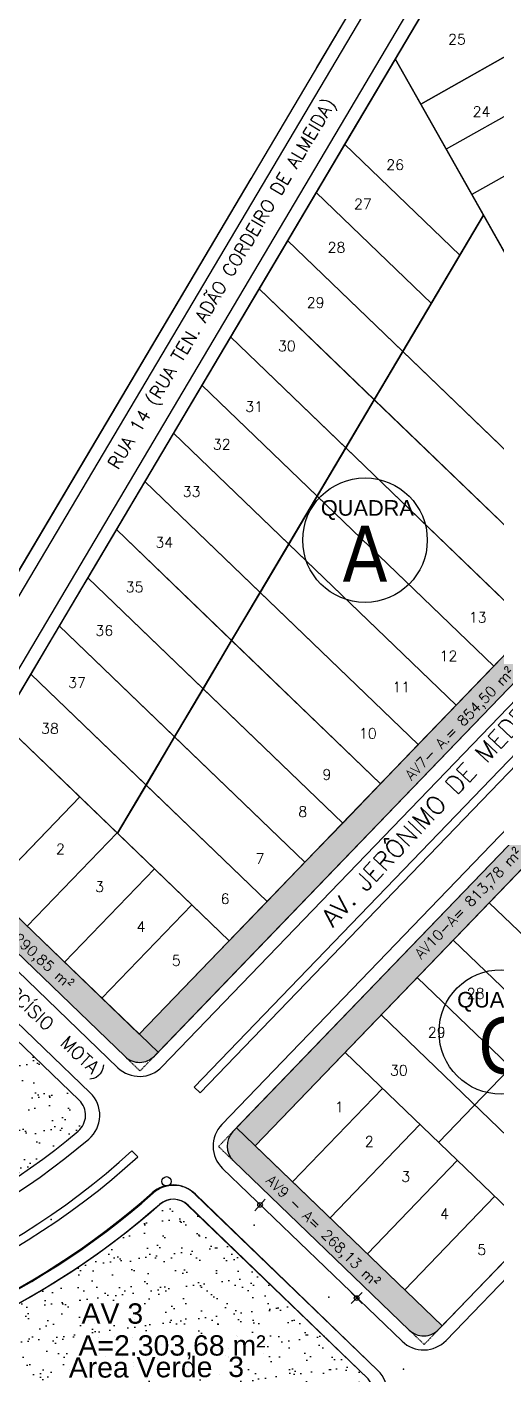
# Model space of a CAD drawing. Header units: millimetres. Extents: x 1794 to 8081, y 409 to 2272.
# Drawn here: x 7115.7 to 7206.1, y 777.7 to 1037.3 of the extents above; entities that cross this region are included whole.
import ezdxf
from ezdxf.enums import TextEntityAlignment as Align

# ---------------------------------------------------------------- set-up
doc = ezdxf.new("R2010")
doc.units = ezdxf.units.MM
doc.linetypes.add('HIDDEN', pattern=[0.375, 0.25, -0.125])
doc.linetypes.add('LIN0', pattern=[0])
for name, color, linetype in [('03 - CALÇADA', 1, 'Continuous'), ('AGT TEXT-100', 5, 'LIN0'), ('BOUNDARY A.VERDES', 102, 'Continuous'), ('BOUNDARY LOTES', 2, 'Continuous'), ('boundary quadras', 232, 'Continuous'), ('FAIXAS VERDES', 62, 'Continuous'), ('LOTES', 2, 'Continuous'), ('Poligonal', 3, 'Continuous'), ('PROJEÇÃO', 8, 'HIDDEN'), ('PSTILO', 164, 'Continuous'), ('QDª', 4, 'Continuous'), ('QUADRAS', 3, 'Continuous'), ('Texto', 2, 'Continuous'), ('texto - ruas', 2, 'Continuous'), ('Texto Lotes', 31, 'Continuous'), ('TEXTO-80', 3, 'Continuous'), ('TXT CB. QDAS', 41, 'Continuous')]:
    doc.layers.add(name, color=color, linetype=linetype)
doc.styles.add('arcad1', font='romans.shx')
doc.styles.add('ARIAL', font='arial.ttf', dxfattribs={"height": 0.25})
doc.styles.add('style1', font='tahoma.ttf')

# ---------------------------------------------------------------- blocks, each defined once
blk = doc.blocks.new('NUM_quadra')
blk.add_circle((0, 0), 0.2)
at = {"insert": (-0.1418711980285907, 0.1285282569724173), "char_height": 0.05, "width": 0.2663, "attachment_point": 1, "style": 'style1'}
blk.add_mtext('\\fArial|b0|i0|c0|p34;QUADRA', dxfattribs=at)
at = {"style": 'style1'}
blk.add_attdef('00', text='', height=0.18, dxfattribs=at).set_placement((-2.886579864025407e-15, -0.1334628551621867), align=Align.CENTER)

msp = doc.modelspace()

# ---------------------------------------------------------------- hatches: boundary and pattern name
at = {"layer": 'FAIXAS VERDES'}
h = msp.add_hatch(dxfattribs=at)
h.set_pattern_fill('AR-SAND', color=256, scale=0.1, style=0)
h.set_pattern_definition([(37.50000000000001, (7199.805278792098, 999.8435379547802), (-0.1600031295984046, 4.894132373293424), [0, -3.860800000000001, 0, -4.318000000000001, 0, -4.1275]), (7.499999999999999, (7199.805278792098, 999.8435379547802), (4.495232831380027, 7.168251005683543), [0, -2.0828, 0, -3.4798, 0, -1.3335]), (327.5, (7196.681078792099, 999.8435379547802), (7.90992370241458, 0.01437184678545691), [0, -1.27, 0, -4.572, 0, -5.969]), (317.5, (7196.681078792099, 999.8435379547802), (7.635564524722972, 2.229293232572162), [0, -0.635, 0, -2.9972, 0, -3.429])])
h.paths.add_polyline_path([(7201.070462485813, 1078.216334300857), (7206.167584585161, 1087.936029973114), (7201.084643501695, 1079.355681580147), (7199.805278792098, 1077.138532919917)])
h.paths.add_polyline_path([(7367.484555979915, 1009.396190121145), (7367.305343115587, 1009.336623379721), (7371.61648823875, 1010.616277838495), (7377.250727891539, 1012.217993030142), (7382.923604145505, 1013.759096010005), (7387.834960961866, 1015.035828626737), (7391.366757778372, 1015.921206211871), (7399.325978665148, 1017.81693368841), (7408.161165511815, 1019.761366754153), (7418.347156964964, 1021.796757042384), (7425.586217625904, 1023.110390061014), (7431.589692368297, 1024.116779422896), (7438.46487043461, 1025.17745477926), (7447.209226289783, 1026.38577123239), (7457.152333131916, 1027.569625502289), (7463.898186588017, 1028.258326479295), (7473.423464104436, 1029.074032051551), (7483.254069898409, 1029.724280148399), (7489.807845126798, 1030.050033097483), (7501.506912305212, 1030.417842321115), (7512.149073183617, 1030.514903744066), (7512.782555905419, 1030.672110033134), (7513.540873644238, 1030.977835232847), (7514.44465123045, 1031.630466624297), (7515.315046879246, 1032.859533315541), (7515.670706451668, 1034.3561930849), (7519.73721151579, 1136.448412135902), (7520.159734020891, 1138.084851169082), (7521.22037283824, 1139.40071714849), (7558.17030174919, 1169.251187430498), (7575.109414857326, 1182.93569530234), (7554.10997643849, 1170.979992930966), (7541.85031892514, 1157.562788627299), (7533.375676929635, 1151.214509626108), (7522.768021206987, 1147.246206906813), (7512.675293435958, 1146.752642841267), (7512.588640423176, 1137.393501672151), (7505.159566614461, 1114.509168307485), (7481.358699312118, 1097.125865294787), (7432.360120761824, 1088.10110902712), (7406.324901083169, 1087.946908506753), (7374.265351332408, 1093.667856070402), (7335.825380214553, 1113.949031904599), (7320.790834310689, 1131.126937679184), (7307.695896152866, 1134.461180779236), (7298.196971537406, 1130.108317096129)])
edge = h.paths.add_edge_path()
edge.add_line((7339.475477093371, 1000.08653723556), (7334.619176717409, 1001.877259558195))
edge.add_arc((7338.102532276259, 1003.84353371269), 4.0000000000003, 209.443729300965, 290.0741642478758)
h = msp.add_hatch(dxfattribs=at)
h.set_pattern_fill('AR-SAND', color=256, scale=0.1, style=0)
h.set_pattern_definition([(37.50000000000001, (7096.364409086535, 785.0730721160155), (-0.1600031295984046, 4.894132373293424), [0, -3.860800000000001, 0, -4.318000000000001, 0, -4.1275]), (7.499999999999999, (7096.364409086535, 785.0730721160155), (4.495232831380027, 7.168251005683543), [0, -2.0828, 0, -3.4798, 0, -1.3335]), (327.5, (7093.240209086537, 785.0730721160155), (7.90992370241458, 0.01437184678545691), [0, -1.27, 0, -4.572, 0, -5.969]), (317.5, (7093.240209086537, 785.0730721160155), (7.635564524722972, 2.229293232572162), [0, -0.635, 0, -2.9972, 0, -3.429])])
edge = h.paths.add_edge_path()
edge.add_line((7097.89089416459, 881.2208528455055), (7096.88663763661, 879.5255998916466))
edge.add_arc((7100.328104504461, 877.4868979032506), 4.000000000000001, 149.3577828145653, 226.0928892791139)
edge.add_line((7097.55413951532, 874.6050376986238), (7134.652291999763, 838.8958190528099))
edge.add_arc((7137.426256988904, 841.7776792574371), 4.000000000000108, 226.0928892791184, 316.0928892791139)
edge.add_line((7140.308117193531, 839.0037142682947), (7141.001608440817, 839.7241793194505))
edge.add_line((7141.001608440817, 839.7241793194505), (7097.890894164594, 881.2208528455055))
edge = h.paths.add_edge_path()
edge.add_line((7156.13137451511, 825.1608631264542), (7155.437883267826, 824.4403980752979))
edge.add_arc((7158.319743472451, 821.6664330861556), 4.000000000000092, 136.0928892791138, 226.0928892791276)
edge.add_line((7155.54577848331, 818.784572881528), (7189.407635887678, 786.1904842591082))
edge.add_arc((7192.181600876823, 789.0723444637354), 3.999999999999845, 226.0928892791231, 316.0928892791139)
edge.add_line((7195.06346108145, 786.298379474593), (7195.756952328732, 787.0188445257475))
edge.add_line((7195.756952328732, 787.0188445257475), (7156.13137451511, 825.1608631264542))
edge = h.paths.add_edge_path()
edge.add_arc((7350.122882747591, 843.2969116844617), 122.1869109673528, 128.8398439619747, 136.0928892791105, ccw=False)
edge.add_line((7273.493896967492, 938.4685448009384), (7273.35177497793, 938.7203211980616))
edge.add_arc((7269.868419419084, 936.7540470435667), 3.999999999999802, 29.44372930096712, 130.653681987762)
edge.add_arc((7350.122882747554, 843.2969116844226), 127.1869109673525, 130.6536819877275, 136.0928892790857)
edge.add_line((7258.48915843104, 931.4999212096211), (7156.13137451511, 825.1608631264542))
edge.add_line((7156.13137451511, 825.1608631264542), (7159.733699770893, 821.6934068900252))
edge.add_line((7159.733699770894, 821.6934068900252), (7262.091483686822, 928.0324649731926))
edge = h.paths.add_edge_path()
edge.add_arc((7350.122882747594, 843.2969116844636), 148.1869109673532, 128.4974189734449, 136.0928892791109, ccw=False)
edge.add_arc((7255.389668531013, 962.4038971806146), 3.999999999999981, 308.4974189734509, 389.4437293009696)
edge.add_line((7258.873024089863, 964.37017133511), (7258.090611692501, 965.7562550444602))
edge.add_arc((7350.122882747594, 843.2969116844631), 153.1869109673528, 126.92608030408, 136.0928892791114)
edge.add_line((7239.757067100964, 949.5306936390473), (7137.399283185035, 843.1916355558776))
edge.add_line((7137.399283185035, 843.1916355558776), (7141.001608440817, 839.7241793194505))
edge.add_line((7141.001608440817, 839.7241793194505), (7243.359392356751, 946.0632374026206))
h = msp.add_hatch(dxfattribs=at)
h.set_pattern_fill('AR-SAND', color=256, scale=0.1, style=0)
h.set_pattern_definition([(37.50000000000001, (7031.691609239356, 793.408780869365), (-0.1600031295984046, 4.894132373293424), [0, -3.860800000000001, 0, -4.318000000000001, 0, -4.1275]), (7.499999999999999, (7031.691609239356, 793.408780869365), (4.495232831380027, 7.168251005683543), [0, -2.0828, 0, -3.4798, 0, -1.3335]), (327.5, (7028.567409239356, 793.408780869365), (7.90992370241458, 0.01437184678545691), [0, -1.27, 0, -4.572, 0, -5.969]), (317.5, (7028.567409239356, 793.408780869365), (7.635564524722972, 2.229293232572162), [0, -0.635, 0, -2.9972, 0, -3.429])])
h.paths.add_polyline_path([(7125.623545407333, 824.5398595675035, 0.4441908582636589), (7125.810805523554, 830.4727782606562), (7079.853559534245, 874.7094109630536), (7031.691609239356, 793.408780869365), (7040.76382329159, 793.408780869365, 0.1776385908360761)])
h = msp.add_hatch(dxfattribs=at)
h.set_pattern_fill('AR-SAND', color=256, scale=0.1, style=0)
h.set_pattern_definition([(37.50000000000001, (7049.962217932342, 768.8046644415278), (-0.1600031295984046, 4.894132373293424), [0, -3.860800000000001, 0, -4.318000000000001, 0, -4.1275]), (7.499999999999999, (7049.962217932342, 768.8046644415278), (4.495232831380027, 7.168251005683543), [0, -2.0828, 0, -3.4798, 0, -1.3335]), (327.5, (7046.838017932344, 768.8046644415278), (7.90992370241458, 0.01437184678545691), [0, -1.27, 0, -4.572, 0, -5.969]), (317.5, (7046.838017932344, 768.8046644415278), (7.635564524722972, 2.229293232572162), [0, -0.635, 0, -2.9972, 0, -3.429])])
edge = h.paths.add_edge_path()
edge.add_arc((7144.01780536676, 807.3954686750806), 4.000000000000559, 46.09288927911827, 131.3711148583962)
edge.add_arc((7040.763823291593, 924.63321703002), 152.2244361606547, 273.4642956284654, 311.3711148583927, ccw=False)
edge.add_line((7049.962217932342, 772.6869485649397), (7130.135664453407, 771.5843003161269))
edge.add_line((7130.135664453411, 771.5843003161269), (7189.877541694787, 768.8046644415278))
edge.add_line((7189.877541694787, 768.8046644415278), (7146.791770355902, 810.2773288797082))

# ---------------------------------------------------------------- linework, layer by layer
for p, q in [((7161.644352736767, 811.4319043392377), (7159.665663480319, 809.1769567064914)), ((7161.644352736767, 811.4319043392463), (7159.665663480323, 809.1769567065005)), ((7180.359100571989, 793.4019673161731), (7178.18955228906, 791.3299971793147)), ((7180.359100571989, 793.4019673161818), (7178.18955228906, 791.3299971793228)), ((7178.238341362095, 793.4507563892091), (7180.310311498953, 791.2812081062787)), ((7178.238341362095, 793.4507563892173), (7180.310311498953, 791.2812081062873))]:
    msp.add_line(p, q)
for centre, radius in [((7142.641499805818, 814.8431803268948), 0.9144000000000259), ((7142.641499805818, 814.8431803269043), 0.9143999999999843), ((7160.655008108543, 810.3044305228648), 0.4500000000000066), ((7160.655008108545, 810.3044305228734), 0.4500000000000037), ((7179.274326430524, 792.3659822477437), 0.4500000000000032), ((7179.274326430524, 792.3659822477523), 0.4499999999999871)]:
    msp.add_circle(centre, radius)
at = {"layer": '03 - CALÇADA'}
for p, q in [((7201.050308344676, 1074.392639722283), (7085.434176037835, 879.2247873398298)), ((7145.828879440801, 967.0484966284373), (7199.123206027642, 1057.012925091746)), ((7094.533973802369, 880.459225980256), (7145.828879440801, 967.0484966284369)), ((7141.762534197781, 836.9097536244997), (7245.220511329478, 944.3917976711998)), ((7147.99011943704, 832.9973142207812), (7250.347903352967, 939.3363723039481)), ((7149.14286351889, 831.8877282251244), (7251.50064743482, 938.2267863082914)), ((7153.289975016288, 825.8138936679304), (7259.593761278848, 936.2524364867138)), ((7196.517878085696, 784.2044188307989), (7298.639756814789, 890.298396037798)), ((7133.278796407126, 836.7479108012728), (7095.535226620433, 873.078382690722)), ((7127.942353071166, 831.8910155927426), (7086.435428855896, 871.8439440502959)), ((7149.14286351889, 831.8877282251244), (7147.99011943704, 832.9973142207816)), ((7137.104789086071, 819.6016350525081), (7135.949785740709, 820.7133957261278)), ((7188.034140295041, 784.0425760075716), (7153.451817839516, 817.3301558772757)), ((7183.386732256408, 778.4060609606106), (7148.105239381425, 812.3973824456505)), ((7183.38673225641, 778.4060609606101), (7148.193301656226, 812.3982510645826))]:
    msp.add_line(p, q, dxfattribs=at)
for centre, radius, start, end in [((7137.439743890839, 841.0707011082134), 6, 226.0928892790724, 316.092889279182), ((7123.781405587452, 827.5682252858026), 6, 310.5396531990177, 46.09288927907237), ((7157.61276532323, 821.6529461842167), 6, 136.0928892791817, 226.0928892790724), ((7040.76382329159, 924.6332170300182), 133.7244361606532, 270, 310.5396531990177), ((7040.76382329159, 924.6332170300182), 140.9244361606532, 270, 312.4883067133322), ((7040.76382329159, 924.6332170300182), 142.5244361606532, 270, 312.5288248520075), ((7040.763823291641, 924.6332170299281), 149.7244361605502, 276.1645750938268, 311.5404910928263), ((7144.032354172513, 808.0754607576416), 6, 46.09288927907237, 131.5404910928263), ((7192.195087778754, 788.3653663145126), 6, 226.0928892790724, 316.092889279182), ((7179.223830556389, 774.0851525565874), 6, 357.3029922959659, 46.06698177149853)]:
    msp.add_arc(centre, radius, start, end, dxfattribs=at)
at = {"layer": '03 - CALÇADA', "linetype": 'Continuous'}
for centre, radius, start, end in [((7040.648343058342, 924.7562330120015), 149.7244361606531, 276.6776525133089, 311.5145835853117), ((7143.864159310998, 808.1517935902918), 6, 46.06698177396769, 131.5145835853117)]:
    msp.add_arc(centre, radius, start, end, dxfattribs=at)
at = {"layer": 'AGT TEXT-100', "linetype": 'Continuous'}
msp.add_arc((7143.927481403908, 807.3964886073966), 4.00000000000056, 46.06698177888774, 131.3452073379339, dxfattribs=at)
at = {"layer": 'BOUNDARY A.VERDES'}
msp.add_lwpolyline([(7181.489461946491, 776.7624597696611), (7146.791770355901, 810.2773288797082, 0.3902769681207408), (7141.374070888011, 810.3972461494925, -0.1615040313412172), (7053.167998294245, 772.9150064983476), (7064.759028222864, 752.1682985040759, -0.1383107722664524), (7066.588890084605, 744.5124998456147), (7065.242420186657, 711.0885482975157), (7179.536486780758, 706.4842596645178), (7182.431191710978, 775.359666436995), (7181.489461946491, 776.7624597696611)], format="xyb", dxfattribs=at)
at = {"layer": 'BOUNDARY LOTES'}
msp.add_lwpolyline([(7217.758954141752, 1037.20585590802), (7207.758316865115, 1054.922497999851, 0.5768503610136074), (7200.833494438416, 1054.994925833751), (7186.718102064146, 1031.16718864643), (7191.633787450383, 1022.458799749307)], format="xyb", close=True, dxfattribs=at)
for points in [[(7186.718102064148, 1031.16718864643), (7176.961526616707, 1014.697429291128), (7199.167953459691, 993.3223985045959), (7203.731820102324, 1001.026514127825)], [(7176.961526616707, 1014.697429291127), (7171.463237605135, 1005.415945498552), (7193.669664448121, 984.0409147120197), (7199.167953459692, 993.3223985045959)], [(7171.463237605135, 1005.415945498552), (7165.964948593563, 996.1344617059747), (7188.171375436549, 974.759430919443), (7193.669664448121, 984.0409147120201)], [(7203.731820102324, 1001.026514127825), (7188.171375436549, 974.759430919443), (7227.553145332165, 936.852092206246), (7235.371731528038, 944.9747875187406)], [(7165.964948593563, 996.1344617059751), (7160.466659581992, 986.8529779133994), (7182.673086424978, 965.4779471268669), (7188.171375436549, 974.7594309194435)], [(7160.466659581992, 986.852977913399), (7154.968370570424, 977.5714941208228), (7177.174797413408, 956.1964633342911), (7182.673086424978, 965.4779471268673)], [(7154.968370570424, 977.5714941208223), (7149.470081558852, 968.2900103282466), (7171.676508401838, 946.914979541714), (7177.17479741341, 956.1964633342911)], [(7188.171375436549, 974.759430919443), (7182.673086424978, 965.4779471268673), (7220.271487235666, 929.2872091691008), (7227.553145332165, 936.852092206246)], [(7149.470081558852, 968.2900103282461), (7143.971792547281, 959.0085265356704), (7166.178219390266, 937.6334957491379), (7171.676508401838, 946.914979541714)], [(7182.673086424978, 965.4779471268669), (7177.174797413408, 956.1964633342911), (7212.989829139166, 921.7223261319557), (7220.271487235666, 929.2872091691008)], [(7166.178219390266, 937.6334957491383), (7143.971792547281, 959.0085265356704), (7138.473503535709, 949.7270427430938), (7160.679930378695, 928.3520119565617)], [(7177.17479741341, 956.1964633342911), (7171.676508401838, 946.9149795417145), (7205.708171042667, 914.1574430948106), (7212.989829139166, 921.7223261319557)], [(7138.473503535709, 949.7270427430938), (7132.975214524139, 940.4455589505176), (7155.181641367127, 919.0705281639855), (7160.679930378697, 928.3520119565617)], [(7171.676508401838, 946.9149795417145), (7166.178219390266, 937.6334957491379), (7198.426512946168, 906.5925600576654), (7205.708171042667, 914.1574430948106)], [(7132.975214524139, 940.4455589505176), (7127.476925512569, 931.1640751579414), (7149.683352355555, 909.7890443714089), (7155.181641367127, 919.070528163985)], [(7166.178219390266, 937.6334957491383), (7160.679930378695, 928.3520119565621), (7191.144854849669, 899.0276770205198), (7198.426512946168, 906.5925600576654)], [(7127.476925512569, 931.1640751579414), (7121.978636500998, 921.8825913653652), (7144.185063343984, 900.5075605788327), (7149.683352355555, 909.7890443714093)], [(7160.679930378695, 928.3520119565617), (7155.181641367125, 919.070528163985), (7183.86319675317, 891.4627939833747), (7191.144854849669, 899.0276770205203)], [(7121.978636500998, 921.8825913653652), (7116.480347489426, 912.6011075727886), (7138.686774332412, 891.226076786256), (7144.185063343984, 900.5075605788327)], [(7155.181641367127, 919.0705281639855), (7149.683352355555, 909.7890443714093), (7176.581538656669, 883.8979109462296), (7183.86319675317, 891.4627939833747)], [(7116.480347489426, 912.601107572789), (7110.982058477856, 903.3196237802129), (7125.917962320903, 888.9429117262132), (7133.188485320842, 881.9445929936803), (7138.686774332412, 891.2260767862565)], [(7149.683352355555, 909.7890443714089), (7144.185063343984, 900.5075605788327), (7169.299880560172, 876.3330279090844), (7176.581538656671, 883.8979109462296)], [(7125.917962320903, 888.9429117262132), (7110.982058477856, 903.3196237802129), (7097.89089416459, 881.2208528455055), (7108.58068113876, 870.9312854472953)], [(7144.185063343984, 900.5075605788322), (7138.686774332412, 891.2260767862565), (7162.018222463673, 868.7681448719393), (7169.299880560172, 876.333027909084)], [(7138.686774332412, 891.2260767862565), (7133.188485320842, 881.9445929936799), (7154.736564367174, 861.2032618347937), (7162.018222463673, 868.7681448719388)]]:
    msp.add_lwpolyline(points, close=True, dxfattribs=at)
at = {"layer": 'boundary quadras'}
for points in [[(7235.371731528038, 944.9747875187406), (7239.757067100964, 949.5306936390468, -0.04001909302020328), (7258.090611692504, 965.7562550444625), (7207.758316865117, 1054.922497999852, 0.5768503610134353), (7200.83349443842, 1054.994925833753), (7160.466659581994, 986.8529779133994), (7110.982058477836, 903.3196237801883), (7098.231246607088, 880.8932430058819), (7137.399283185033, 843.1916355558772), (7205.708171042656, 914.1574430948215), (7227.55314533215, 936.8520922062605)], [(7296.580369290971, 891.7638554308003, 0.3314486893290124), (7297.181864645195, 896.5040945744374), (7272.992255085815, 939.3572291347616), (7159.733699770896, 821.6934068900257), (7195.756952328732, 787.0188445257479)]]:
    msp.add_lwpolyline(points, format="xyb", close=True, dxfattribs=at)
at = {"layer": 'Defpoints', "linetype": 'ByBlock'}
for p in [(7142.641499805818, 814.8431803269043), (7142.641499805818, 814.8431803268948)]:
    msp.add_point(p, dxfattribs=at)
at = {"layer": 'FAIXAS VERDES', "ltscale": 0.6}
for p, q in [((7156.13137451511, 825.1608631264542), (7258.48915843104, 931.4999212096211)), ((7189.40763588768, 786.1904842591086), (7155.54577848331, 818.7845728815289))]:
    msp.add_line(p, q, dxfattribs=at)
msp.add_arc((7192.181600876823, 789.0723444637354), 4, 226.0928892790724, 316.092889279182, dxfattribs=at)
at = {"layer": 'LOTES'}
for p, q in [((7199.533745768153, 1076.737661292854), (7171.533180278192, 1029.470812600573)), ((7217.758954141754, 1037.20585590802), (7191.633787450385, 1022.458799749307)), ((7186.718102064146, 1031.16718864643), (7235.371731528038, 944.9747875187406)), ((7222.674639527992, 1028.497467010897), (7196.549472836622, 1013.750410852185)), ((7227.590324914229, 1019.789078113775), (7201.465158222859, 1005.042021955062)), ((7199.167953459691, 993.3223985045959), (7176.961526616707, 1014.697429291127)), ((7193.669664448121, 984.0409147120197), (7171.463237605135, 1005.415945498551)), ((7133.188485320844, 881.9445929936803), (7203.731820102324, 1001.026514127826)), ((7227.55314533215, 936.8520922062596), (7165.964948593563, 996.1344617059751)), ((7220.271487235653, 929.2872091691131), (7160.466659581994, 986.852977913399)), ((7212.989829139156, 921.7223261319666), (7154.968370570424, 977.5714941208228)), ((7205.708171042658, 914.1574430948201), (7149.470081558852, 968.2900103282466)), ((7198.426512946159, 906.5925600576741), (7143.971792547281, 959.0085265356704)), ((7191.14485484966, 899.0276770205276), (7138.473503535709, 949.7270427430938)), ((7183.863196753163, 891.4627939833811), (7132.975214524139, 940.4455589505176)), ((7176.581538656666, 883.897910946235), (7127.476925512569, 931.1640751579414)), ((7169.299880560168, 876.3330279090885), (7121.978636500998, 921.8825913653652)), ((7162.018222463669, 868.768144871942), (7116.480347489426, 912.601107572789)), ((7154.73656436717, 861.2032618347955), (7110.982058477856, 903.3196237802124)), ((7108.58068113876, 870.9312854472953), (7125.917962320903, 888.9429117262127)), ((7115.785331650329, 863.9963729744402), (7133.122612832472, 882.0079992533576)), ((7122.989982161901, 857.0614605015878), (7140.327263344037, 875.0730867805034)), ((7125.810805523554, 830.4727782606562), (7079.853559534539, 874.709410962769)), ((7130.194632673466, 850.1265480287313), (7147.531913855605, 868.1381743076474))]:
    msp.add_line(p, q, dxfattribs=at)
at = {"layer": 'LOTES', "ltscale": 0.6}
for p, q in [((7195.082607231955, 822.367751986804), (7285.819211772102, 916.6336171836231)), ((7240.833883402295, 833.8490728509362), (7204.810630844456, 868.5236352152144)), ((7233.898970929439, 826.6444223393685), (7197.875718371602, 861.3189847036467)), ((7226.964058456583, 819.4397718278008), (7190.940805898744, 854.114334192079)), ((7220.029145983729, 812.2351213162335), (7184.00589342589, 846.9096836805118)), ((7213.094233510873, 805.0304708046658), (7177.070980953035, 839.705033168944)), ((7166.938350282461, 814.7584944171683), (7184.275631464604, 832.7701206960862)), ((7174.14300079403, 807.8235819443119), (7191.480281976173, 825.8352082232307)), ((7181.347651305595, 800.8886694714554), (7198.684932487739, 818.9002957503747)), ((7188.552301817163, 793.9537569985989), (7205.889582999306, 811.9653832775195))]:
    msp.add_line(p, q, dxfattribs=at)
at = {"layer": 'LOTES'}
for centre, radius, start, end in [((7123.036840534413, 827.59091805603), 4.000000000000037, 310.2914691995232, 46.09288927907237), ((7040.763823291582, 924.6332170300163), 131.2244361606513, 270, 310.2914691995232)]:
    msp.add_arc(centre, radius, start, end, dxfattribs=at)
at = {"layer": 'Poligonal'}
for p, q in [((7200.097616181604, 1077.689512694989), (7030.409146226467, 791.2438965479053)), ((7158.872969344328, 1008.099520123107), (7030.409146225676, 791.2438965479103))]:
    msp.add_line(p, q, dxfattribs=at)
at = {"layer": 'PROJEÇÃO', "ltscale": 0.6}
for p, q in [((7137.53415220439, 836.121854063668), (7134.652291999763, 838.8958190528099)), ((7137.53415220439, 836.121854063668), (7141.001608440815, 839.7241793194501)), ((7152.663918278683, 821.5585378706712), (7156.13137451511, 825.1608631264542)), ((7155.54577848331, 818.7845728815289), (7152.663918278683, 821.5585378706712)), ((7192.289496092307, 783.4165192699663), (7189.40763588768, 786.1904842591086)), ((7192.289496092307, 783.4165192699663), (7195.06346108145, 786.298379474593))]:
    msp.add_line(p, q, dxfattribs=at)
at = {"layer": 'PSTILO'}
for p in [(7120.427073363066, 807.490308778654), (7159.518842626548, 806.4000999478951), (7173.921870640986, 792.5237609467688), (7188.324898655418, 778.6474219475056)]:
    msp.add_point(p, dxfattribs=at)
at = {"layer": 'QDª'}
msp.add_line((7181.489461946491, 776.762459769662), (7146.70274920413, 810.2770942110303), dxfattribs=at)
for centre, radius, start, end in [((7040.726521427468, 924.6809134638804), 152.2244361606547, 274.6778393966227, 311.3452073513935), ((7040.726521425609, 924.6809134639986), 152.224436163102, 276.7411368154885, 311.5291842338368), ((7040.726521425605, 924.6809134639877), 152.224436163102, 277.4975535219123, 311.3452073519483), ((7143.927481403903, 807.3964886084448), 4.000000000077744, 46.06698176845828, 131.3452073477761)]:
    msp.add_arc(centre, radius, start, end, dxfattribs=at)
at = {"layer": 'QUADRAS', "ltscale": 0.6}
for p, q in [((7096.88663763661, 879.5255998916457), (7200.833494438418, 1054.99492583375)), ((7137.399283185033, 843.1916355558767), (7239.757067100964, 949.5306936390468)), ((7140.308117193531, 839.0037142682925), (7243.359392356747, 946.0632374026188)), ((7141.001608440815, 839.7241793194501), (7243.419348701585, 946.1255257894138)), ((7155.437883267826, 824.440398075297), (7266.701970311501, 940.0321758772245)), ((7159.733699770896, 821.6934068900257), (7272.992255085815, 939.3572291347616)), ((7195.06346108145, 786.298379474593), (7296.580369290971, 891.7638554308003)), ((7141.001608440817, 839.7241793194501), (7097.89089416459, 881.2208528455055)), ((7134.65229199976, 838.8958190528076), (7097.554139515317, 874.6050376986216)), ((7134.652291999761, 838.8958190528099), (7097.55413951532, 874.6050376986238)), ((7195.756952328734, 787.0188445257465), (7156.13137451511, 825.1608631264537)), ((7189.407635887678, 786.1904842591059), (7155.54577848331, 818.7845728815275))]:
    msp.add_line(p, q, dxfattribs=at)
for centre, start, end in [((7137.426256988904, 841.7776792574348), 226.0928892790724, 316.092889279182), ((7137.426256988904, 841.7776792574371), 226.0928892790724, 316.092889279182), ((7158.319743472451, 821.6664330861552), 136.0928892791817, 226.0928892790724), ((7192.181600876819, 789.0723444637331), 226.0928892790724, 316.092889279182)]:
    msp.add_arc(centre, 4, start, end, dxfattribs=at)

# ---------------------------------------------------------------- block references
at = {"layer": 'TEXTO-80', "xscale": 60, "yscale": 60, "zscale": 60}
for p, values in [((7180.887697447041, 938.4110940183716), {'00': 'A'}), ((7207.146564369997, 843.6368226396146), {'00': 'C'}), ((7207.146564369997, 843.6368226396146), {'00': 'C'})]:
    msp.add_blockref('NUM_quadra', p, dxfattribs=at).add_auto_attribs(values)

# ---------------------------------------------------------------- texts
at = {"layer": 'Texto', "style": 'ARIAL'}
for s, p in [('AV 3', (7126.262262411842, 789.3743553341453)), ('A=2.303,68 m²', (7125.676085852306, 783.229091208035))]:
    msp.add_text(s, height=3.919999999999999, dxfattribs=at).set_placement(p, align=Align.MIDDLE_LEFT)
msp.add_text('Area Verde  3', height=3.919999999999999, rotation=0.2812192389329211, dxfattribs=at).set_placement((7123.79166556749, 778.9505538488945), align=Align.MIDDLE_LEFT)
at = {"layer": 'texto - ruas', "attachment_point": 1}
for s, insert, char_height, width, rotation in [('{\\Fromans|c0;RUA 14 (RUA TEN. ADÃO CORDEIRO DE ALMEIDA)}', (7131.173127708037, 953.1134860354998), 2.5, 122.8523435454106, 59.331123975760995), ('{\\Fromans|c0;AV. JERÔNIMO DE MEDEIROS PRADO}', (7172.156916982244, 866.0832166043622), 3.5, 204.7539059090177, 46.83076008286372), ('{\\Fromans|c0;RUA 01 (RUA TARCÍSIO  MOTA)}', (7093.406298352024, 871.8815588854279), 2.5, 122.8523435454106, 316.4644090838555)]:
    msp.add_mtext(s, dxfattribs=dict(at, insert=insert, char_height=char_height, width=width, rotation=rotation))
at = {"layer": 'Texto Lotes', "style": 'arcad1'}
for s, p in [('25', (7198.603663545325, 1034.93626018671)), ('24', (7203.323981826591, 1020.992996609733)), ('26', (7186.69703538374, 1010.755999449788)), ('27', (7180.471941361236, 1003.191200169882)), ('28', (7175.387346930042, 994.8298714476703)), ('29', (7171.359246584959, 984.1774775437345)), ('30', (7165.818997634354, 975.8237272541139)), ('31', (7159.53869156824, 964.152434312665)), ('32', (7153.282901616019, 956.8748889332003)), ('33', (7147.481117421622, 947.7681015852515)), ('34', (7142.208636276279, 937.9670738405259)), ('35', (7136.489884627238, 929.3795084224641)), ('13', (7202.600087000271, 923.5410630068538)), ('36', (7130.649073822316, 920.9823022077055)), ('12', (7196.964863058264, 916.1003711828778)), ('37', (7125.410660188646, 910.9606343025832)), ('11', (7187.865405126243, 910.0868280965844)), ('38', (7120.17419446334, 902.1211259287008)), ('10', (7181.420313215146, 901.1603793828929)), ('9', (7173.540169405032, 893.247570296008)), ('8', (7168.883144074, 886.0857919482912)), ('2', (7122.194826380458, 878.8935876896205)), ('7', (7160.648543070297, 877.0517303405666)), ('3', (7129.750159365119, 871.6211220970483)), ('6', (7153.921767352623, 869.302637427447)), ('4', (7137.742691438641, 863.9278259021287)), ('5', (7144.514407079919, 857.4096394629757)), ('28', (7202.193610769086, 851.0444965142381)), ('29', (7194.712198077586, 843.5630838227382)), ('30', (7187.394522123192, 836.2454078683447)), ('1', (7175.919323766037, 829.1802712937726)), ('2', (7181.708867533313, 822.5315389990817)), ('3', (7188.732607048311, 815.7707643174447)), ('4', (7196.192094026602, 808.5905563109925)), ('5', (7203.378702347983, 801.6730105389327))]:
    msp.add_text(s, height=2, dxfattribs=at).set_placement(p, align=Align.MIDDLE_CENTER)
at = {"layer": 'TXT CB. QDAS', "style": 'arcad1'}
for s, rotation, p in [('AV7- A.= 854,50 m²', 46.09288927910924, (7199.139166972303, 903.06668798328)), ('AV10-A= 813,78 m²', 46.09288927910924, (7200.790406989255, 868.4376333875387)), ('AV6- A= 290,85 m²', 317.6333622845077, (7113.911274856721, 861.8659118416697)), ('AV9 - A= 268,13 m²', 315.5161403115987, (7172.812326419436, 805.2770233247268))]:
    msp.add_text(s, height=2, rotation=rotation, dxfattribs=at).set_placement(p, align=Align.MIDDLE_CENTER)

doc.saveas('drawing.dxf')
